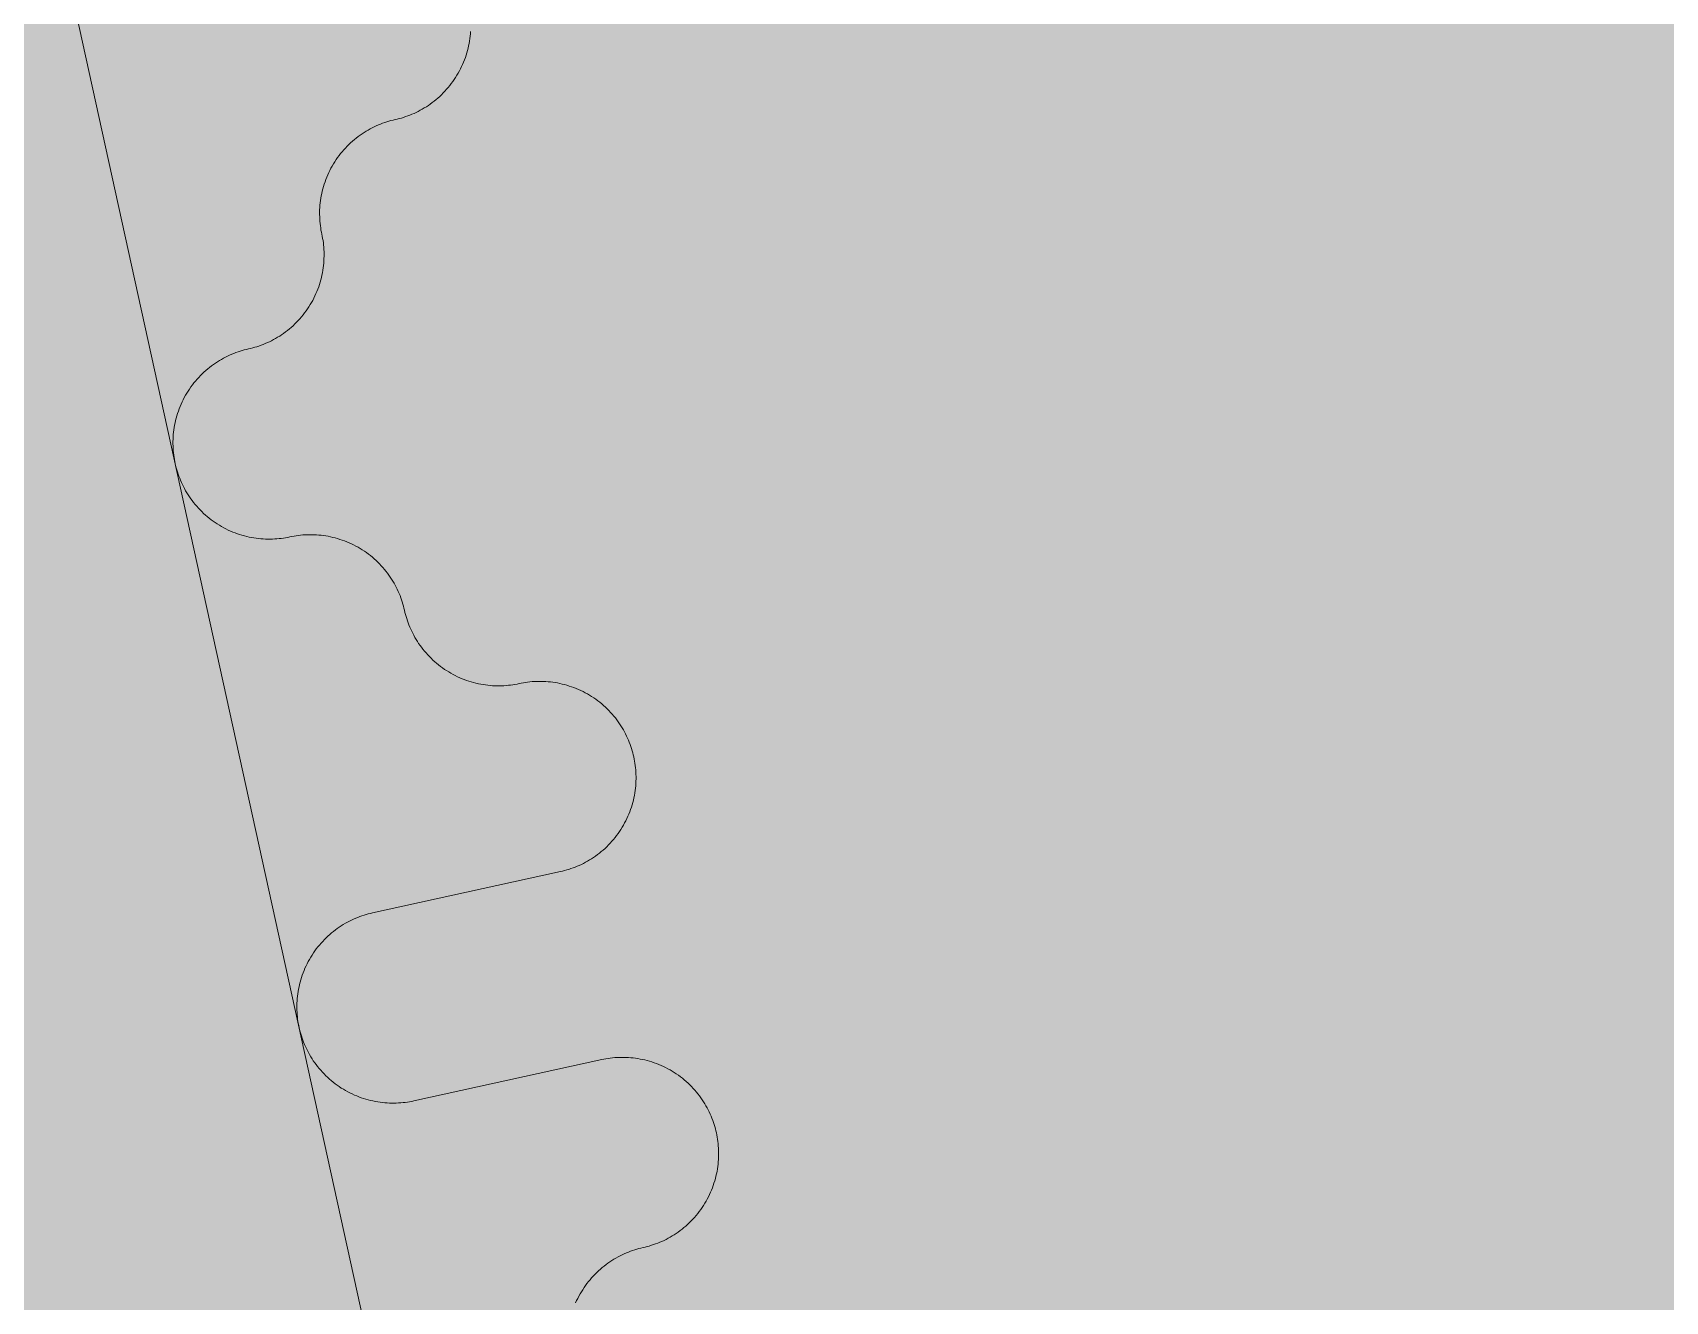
# Model space of a CAD drawing. Header units: millimetres. Extents: x 833941507 to 1669051331, y 817666127 to 1636299673.
# Drawn here: x 834549657.4 to 834549869.4, y 817982514.6 to 817982679.3 of the extents above; entities that cross this region are included whole.
import ezdxf

# ---------------------------------------------------------------- set-up
doc = ezdxf.new("R2010")
doc.units = ezdxf.units.MM
doc.header["$LTSCALE"] = 3
for name, color, linetype, lineweight in [('Hatch (LTC&CB)', 252, 'Continuous', 35), ('UAJ-23FLOR-h', 251, 'Continuous', 9), ('UAJ-42INFI', 1, 'Continuous', 18)]:
    doc.layers.add(name, color=color, linetype=linetype, lineweight=lineweight)
doc.layers.add('UAJ-00XREF', color=7, linetype='Continuous')

# ---------------------------------------------------------------- blocks, each defined once
blk = doc.blocks.new('GBP-LTC-LB01')
at = {"layer": 'UAJ-23FLOR-h'}
h = blk.add_hatch(dxfattribs=at)
h.set_pattern_fill('EARTH,_O', color=256, scale=180, angle=45)
h.set_pattern_definition([(48.9989, (834576001.8, 818046085.3), (-112.727, 1612.5107), [1143, -1143]), (48.9989, (834575678.3, 818046366.6), (-112.727, 1612.5107), [1143, -1143]), (48.9989, (834575354.8, 818046647.8), (-112.727, 1612.5107), [1143, -1143]), (138.9989, (834575340.7, 818046849.3), (-1612.5107, -112.727), [1143, -1143]), (138.9989, (834575621.9, 818047172.8), (-1612.5107, -112.727), [1143, -1143]), (138.9989, (834575903.1, 818047496.3), (-1612.5107, -112.727), [1143, -1143])])
h.paths.add_polyline_path([(834572173.05, 818200349.17), (834310583.74, 818182062.08), (834331502.24, 817882831.69), (834364939.69, 817885169.23), (834473095.7, 818011283.6), (834480533.7, 818020120.4), (834485095.05, 818025709.55), (834491375.7, 818033619), (834497063.4, 818041013), (834493145.8, 818043678.7), (834512788.5, 818074029.25), (834518712.45, 818083675.25), (834526231.3, 818096325.1), (834534646.05, 818111073.05), (834545956, 818131981.3), (834557204.6, 818154198.8), (834564040, 818168496.8), (834570941.16, 818183576.43), (834578367.8, 818200696.3)])
h.paths.add_polyline_path([(834382131.31, 817956469.98), (834418268.73, 817958996.07), (834422062.41, 817963855.9), (834428403.04, 817964299.38), (834467239.2, 818010695.58), (834466445.21, 818021738.79), (834476097.72, 818035709.03), (834485267.1, 818048983.2), (834487014.89, 818051460.43), (834497268.33, 818067303.42), (834492893.38, 818129890.09), (834448056.59, 818126755.66), (834416896.58, 818105052.11), (834382061.37, 818080788.99), (834386167.45, 818022059.16), (834377588.38, 818021459.47)], flags=16)
edge = h.paths.add_edge_path(flags=16)
edge.add_line((834540292.29, 818142076.07), (834533466.32, 818141614.13))
edge.add_line((834533466.32, 818141614.13), (834523258.01, 818143862.71))
edge.add_line((834523258.01, 818143862.71), (834525896.87, 818155838.93))
edge.add_arc((834558382.43, 818267025.45), 115835.02, 237.2183981, 253.7131266, ccw=False)
edge.add_line((834495664.92, 818169638.25), (834498267.59, 818132356.98))
edge.add_line((834498267.59, 818132356.98), (834496346.42, 818130135.01))
edge.add_line((834496346.42, 818130135.01), (834492879.88, 818129892.67))
edge.add_line((834492879.88, 818129892.67), (834494229.58, 818110587.62))
edge.add_line((834494229.58, 818110587.62), (834496326.13, 818110708.38))
edge.add_line((834496326.13, 818110708.38), (834498420.21, 818080753.55))
edge.add_line((834498420.21, 818080753.55), (834498046.12, 818080727.4))
edge.add_line((834498046.12, 818080727.4), (834498254.52, 818077746.38))
edge.add_line((834498254.52, 818077746.38), (834503061.09, 818078082.4))
edge.add_line((834503061.09, 818078082.4), (834504979.52, 818081212.1))
edge.add_line((834504979.52, 818081212.1), (834509429.02, 818088470.93))
edge.add_line((834509429.02, 818088470.93), (834515217.16, 818097913.59))
edge.add_line((834515217.16, 818097913.59), (834526067.43, 818116415.54))
edge.add_line((834526067.43, 818116415.54), (834532489.2, 818127888.68))
edge.add_line((834532489.2, 818127888.68), (834534830.9, 818132146.3))
edge.add_line((834534830.9, 818132146.3), (834540292.29, 818142076.07))
h = blk.add_hatch(dxfattribs=at)
h.set_pattern_fill('EARTH,_O', color=256, scale=180, angle=45)
h.set_pattern_definition([(45.0000001, (-1082349.7, 54794.9), (-3e-06, 1616.4461018), [1143, -1143]), (45.0000001, (-1082652.8, 55098), (-3e-06, 1616.4461018), [1143, -1143]), (45.0000001, (-1082955.9, 55401.1), (-3e-06, 1616.4461018), [1143, -1143]), (135.0000001, (-1082955.9, 55603.1), (-1616.4461018, -3e-06), [1143, -1143]), (135.0000001, (-1082652.8, 55906.2), (-1616.4461018, -3e-06), [1143, -1143]), (135.0000001, (-1082349.7, 56209.3), (-1616.4461018, -3e-06), [1143, -1143])])
h.paths.add_polyline_path([(834669469.25, 818015499.17), (834651080.82, 818014213.79), (834651091.33, 818014066.03), (834669479.76, 818015351.52)], flags=16)
edge = h.paths.add_edge_path()
edge.add_arc((834611763.61, 818123015.07), 22001.28, 94.000719, 118.688683)
edge.add_line((834601201.89, 818142315.5), (834593918.34, 818141228.38))
edge.add_arc((834611768.4, 818123014.03), 25502.69, 93.997159, 134.421275, ccw=False)
edge.add_line((834609990.68, 818148454.69), (834618164.36, 818149025.84))
edge.add_line((834618164.36, 818149025.84), (834618408.29, 818145534.91))
edge.add_line((834618408.29, 818145534.91), (834616365.41, 818145392.16))
edge.add_line((834616365.41, 818145392.16), (834616609.39, 818141900.69))
edge.add_line((834616609.39, 818141900.69), (834611621.55, 818141552.15))
edge.add_line((834611621.55, 818141552.15), (834611377.61, 818145043.07))
edge.add_line((834611377.61, 818145043.07), (834610228.61, 818144962.74))
h.paths.add_polyline_path([(834673232.94, 818197365.88), (834607546.49, 818192773.89), (834599172.5, 818174435.3), (834588349.1, 818152374.5), (834578621.55, 818133890.65), (834568418.3, 818115665.3), (834556456.7, 818095618.3), (834546606.4, 818080041.6), (834532219.3, 818058623.75), (834523692.15, 818046595.75), (834515683.5, 818035708.5), (834508244.2, 818025929.9), (834500656.3, 818016266.1), (834489786.8, 818002934.1), (834483448.3, 817995421.3), (834478637.6, 817989841.7), (834458453.75, 817967379.3), (834441506.5, 817949096.36), (834383075.75, 817886437.08), (834482026.69, 817893354.51), (834551919.04, 817920008.6), (834634905.13, 817930637.13), (834634023, 817939309.35), (834633770.07, 817941795.89), (834633577.69, 817943687.02), (834508697.04, 817930983.61), (834507053.46, 817930191.44), (834506409.46, 817939426.96), (834507656.94, 817945566.73), (834503417.08, 818006767.03), (834503064.37, 818011762.67), (834514052.91, 818025791.94), (834520784.65, 818034889.35), (834526318.86, 818042436.94), (834532381.69, 818050705.63), (834536345.72, 818056472.68), (834542258.41, 818065225.62), (834550405.86, 818077286.91), (834561579, 818095001.96), (834574522.66, 818117080.03), (834587768.88, 818140310.21), (834609774.13, 818143594.98), (834610001.97, 818140335.89), (834634252.54, 818142031.47), (834636806.9, 818105492.47), (834642791.48, 818105913.75), (834646278.56, 818056032.58), (834640293.17, 818055614.16), (834643382.34, 818011424.91), (834641138.41, 818011267.96), (834645775.78, 817944927.87), (834639048.36, 817944243.52), (834640362.12, 817931328.11), (834651070.39, 817932706.91), (834650587.67, 817936476.13), (834685105.74, 817940896.86), (834685588.46, 817937127.64), (834691373.79, 817937868.57)])
blk = doc.blocks.new('inf_010')
at = {"layer": 'UAJ-42INFI'}
for points in [[(889561934.12, 757791804.93), (889561934.4, 757791804.98), (889561934.67, 757791805.03), (889561934.95, 757791805.08), (889561935.23, 757791805.15), (889561935.5, 757791805.22), (889561935.78, 757791805.3), (889561936.06, 757791805.38), (889561936.34, 757791805.47), (889561936.62, 757791805.57), (889561936.9, 757791805.68), (889561937.18, 757791805.79), (889561937.45, 757791805.91), (889561937.73, 757791806.04), (889561938, 757791806.18), (889561938.28, 757791806.32), (889561938.55, 757791806.47), (889561938.81, 757791806.63), (889561939.08, 757791806.8), (889561939.34, 757791806.97), (889561939.6, 757791807.15), (889561939.85, 757791807.34), (889561940.1, 757791807.54), (889561940.35, 757791807.74), (889561940.59, 757791807.95), (889561940.83, 757791808.16), (889561941.06, 757791808.39), (889561941.29, 757791808.61), (889561941.51, 757791808.85), (889561941.72, 757791809.09), (889561941.93, 757791809.34), (889561942.14, 757791809.59), (889561942.33, 757791809.85), (889561942.52, 757791810.11), (889561942.7, 757791810.38), (889561942.88, 757791810.65), (889561943.05, 757791810.92), (889561943.21, 757791811.2), (889561943.36, 757791811.48), (889561943.51, 757791811.77), (889561943.65, 757791812.06), (889561943.78, 757791812.35), (889561943.9, 757791812.65), (889561944.01, 757791812.94), (889561944.12, 757791813.24), (889561944.22, 757791813.54), (889561944.31, 757791813.84), (889561944.39, 757791814.14), (889561944.47, 757791814.44), (889561944.53, 757791814.75), (889561944.59, 757791815.05), (889561944.64, 757791815.35), (889561944.69, 757791815.65)], [(889561923.58, 757791790.74), (889561923.54, 757791791.02), (889561923.51, 757791791.29), (889561923.49, 757791791.58), (889561923.47, 757791791.86), (889561923.45, 757791792.15), (889561923.45, 757791792.44), (889561923.45, 757791792.73), (889561923.46, 757791793.02), (889561923.47, 757791793.32), (889561923.49, 757791793.62), (889561923.52, 757791793.91), (889561923.56, 757791794.21), (889561923.6, 757791794.52), (889561923.65, 757791794.82), (889561923.71, 757791795.12), (889561923.78, 757791795.42), (889561923.85, 757791795.72), (889561923.94, 757791796.03), (889561924.03, 757791796.33), (889561924.12, 757791796.63), (889561924.23, 757791796.92), (889561924.35, 757791797.22), (889561924.47, 757791797.51), (889561924.6, 757791797.81), (889561924.74, 757791798.1), (889561924.88, 757791798.38), (889561925.04, 757791798.66), (889561925.2, 757791798.94), (889561925.36, 757791799.22), (889561925.54, 757791799.49), (889561925.72, 757791799.76), (889561925.91, 757791800.02), (889561926.11, 757791800.28), (889561926.31, 757791800.53), (889561926.52, 757791800.78), (889561926.74, 757791801.02), (889561926.96, 757791801.25), (889561927.18, 757791801.48), (889561927.42, 757791801.7), (889561927.65, 757791801.92), (889561927.89, 757791802.13), (889561928.14, 757791802.33), (889561928.39, 757791802.53), (889561928.65, 757791802.71), (889561928.9, 757791802.89), (889561929.17, 757791803.07), (889561929.43, 757791803.23), (889561929.7, 757791803.39), (889561929.97, 757791803.54), (889561930.24, 757791803.69), (889561930.51, 757791803.82), (889561930.79, 757791803.95), (889561931.07, 757791804.07), (889561931.34, 757791804.19), (889561931.62, 757791804.3), (889561931.9, 757791804.39), (889561932.18, 757791804.49), (889561932.46, 757791804.57), (889561932.74, 757791804.65), (889561933.02, 757791804.72), (889561933.3, 757791804.78), (889561933.57, 757791804.84), (889561933.85, 757791804.89), (889561934.12, 757791804.93)], [(889561913.04, 757791776.55), (889561913.32, 757791776.59), (889561913.59, 757791776.64), (889561913.87, 757791776.7), (889561914.15, 757791776.76), (889561914.42, 757791776.83), (889561914.7, 757791776.91), (889561914.98, 757791777), (889561915.26, 757791777.09), (889561915.54, 757791777.19), (889561915.82, 757791777.29), (889561916.1, 757791777.41), (889561916.37, 757791777.53), (889561916.65, 757791777.66), (889561916.92, 757791777.8), (889561917.2, 757791777.94), (889561917.46, 757791778.09), (889561917.73, 757791778.25), (889561918, 757791778.42), (889561918.26, 757791778.59), (889561918.52, 757791778.77), (889561918.77, 757791778.96), (889561919.02, 757791779.15), (889561919.27, 757791779.36), (889561919.51, 757791779.56), (889561919.75, 757791779.78), (889561919.98, 757791780), (889561920.21, 757791780.23), (889561920.43, 757791780.47), (889561920.64, 757791780.71), (889561920.85, 757791780.95), (889561921.05, 757791781.21), (889561921.25, 757791781.46), (889561921.44, 757791781.73), (889561921.62, 757791781.99), (889561921.8, 757791782.26), (889561921.97, 757791782.54), (889561922.13, 757791782.82), (889561922.28, 757791783.1), (889561922.43, 757791783.39), (889561922.56, 757791783.68), (889561922.7, 757791783.97), (889561922.82, 757791784.26), (889561922.93, 757791784.56), (889561923.04, 757791784.86), (889561923.14, 757791785.16), (889561923.23, 757791785.46), (889561923.31, 757791785.76), (889561923.39, 757791786.06), (889561923.45, 757791786.36), (889561923.51, 757791786.67), (889561923.56, 757791786.97), (889561923.61, 757791787.27), (889561923.64, 757791787.57), (889561923.67, 757791787.87), (889561923.69, 757791788.17), (889561923.71, 757791788.46), (889561923.71, 757791788.75), (889561923.72, 757791789.05), (889561923.71, 757791789.34), (889561923.7, 757791789.62), (889561923.68, 757791789.91), (889561923.65, 757791790.19), (889561923.62, 757791790.47), (889561923.58, 757791790.74)], [(889561916.69, 757791751.82), (889561916.42, 757791751.78), (889561916.14, 757791751.75), (889561915.86, 757791751.72), (889561915.57, 757791751.7), (889561915.29, 757791751.69), (889561915, 757791751.68), (889561914.71, 757791751.69), (889561914.41, 757791751.69), (889561914.12, 757791751.71), (889561913.82, 757791751.73), (889561913.52, 757791751.76), (889561913.22, 757791751.79), (889561912.92, 757791751.84), (889561912.62, 757791751.89), (889561912.31, 757791751.95), (889561912.01, 757791752.01), (889561911.71, 757791752.09), (889561911.41, 757791752.17), (889561911.11, 757791752.26), (889561910.81, 757791752.36), (889561910.51, 757791752.47), (889561910.21, 757791752.58), (889561909.92, 757791752.7), (889561909.63, 757791752.83), (889561909.34, 757791752.97), (889561909.05, 757791753.12), (889561908.77, 757791753.27), (889561908.49, 757791753.43), (889561908.21, 757791753.6), (889561907.94, 757791753.78), (889561907.68, 757791753.96), (889561907.41, 757791754.15), (889561907.16, 757791754.35), (889561906.9, 757791754.55), (889561906.66, 757791754.76), (889561906.42, 757791754.97), (889561906.18, 757791755.19), (889561905.95, 757791755.42), (889561905.73, 757791755.65), (889561905.52, 757791755.89), (889561905.31, 757791756.13), (889561905.1, 757791756.38), (889561904.91, 757791756.63), (889561904.72, 757791756.88), (889561904.54, 757791757.14), (889561904.37, 757791757.4), (889561904.2, 757791757.67), (889561904.04, 757791757.93), (889561903.89, 757791758.2), (889561903.75, 757791758.48), (889561903.61, 757791758.75), (889561903.48, 757791759.03), (889561903.36, 757791759.3), (889561903.25, 757791759.58), (889561903.14, 757791759.86), (889561903.04, 757791760.14), (889561902.95, 757791760.42), (889561902.86, 757791760.7), (889561902.79, 757791760.98), (889561902.71, 757791761.25), (889561902.65, 757791761.53), (889561902.59, 757791761.81), (889561902.54, 757791762.08), (889561902.5, 757791762.36), (889561902.46, 757791762.63), (889561902.43, 757791762.91), (889561902.41, 757791763.19), (889561902.39, 757791763.48), (889561902.37, 757791763.76), (889561902.37, 757791764.05), (889561902.37, 757791764.35), (889561902.38, 757791764.64), (889561902.39, 757791764.94), (889561902.41, 757791765.23), (889561902.44, 757791765.53), (889561902.48, 757791765.83), (889561902.52, 757791766.13), (889561902.57, 757791766.43), (889561902.63, 757791766.74), (889561902.7, 757791767.04), (889561902.77, 757791767.34), (889561902.85, 757791767.64), (889561902.95, 757791767.94), (889561903.04, 757791768.24), (889561903.15, 757791768.54), (889561903.26, 757791768.84), (889561903.39, 757791769.13), (889561903.52, 757791769.42), (889561903.66, 757791769.71), (889561903.8, 757791770), (889561903.95, 757791770.28), (889561904.12, 757791770.56), (889561904.28, 757791770.84), (889561904.46, 757791771.11), (889561904.64, 757791771.38), (889561904.83, 757791771.64), (889561905.03, 757791771.89), (889561905.23, 757791772.15), (889561905.44, 757791772.39), (889561905.66, 757791772.63), (889561905.88, 757791772.87), (889561906.1, 757791773.1), (889561906.33, 757791773.32), (889561906.57, 757791773.54), (889561906.81, 757791773.74), (889561907.06, 757791773.95), (889561907.31, 757791774.14), (889561907.57, 757791774.33), (889561907.82, 757791774.51), (889561908.09, 757791774.68), (889561908.35, 757791774.85), (889561908.62, 757791775.01), (889561908.89, 757791775.16), (889561909.16, 757791775.31), (889561909.43, 757791775.44), (889561909.71, 757791775.57), (889561909.99, 757791775.69), (889561910.26, 757791775.81), (889561910.54, 757791775.91), (889561910.82, 757791776.01), (889561911.1, 757791776.1), (889561911.38, 757791776.19), (889561911.66, 757791776.27), (889561911.94, 757791776.34), (889561912.22, 757791776.4), (889561912.49, 757791776.46), (889561912.77, 757791776.51), (889561913.04, 757791776.55)], [(889561930.88, 757791741.28), (889561930.84, 757791741.55), (889561930.79, 757791741.83), (889561930.73, 757791742.1), (889561930.67, 757791742.38), (889561930.6, 757791742.66), (889561930.52, 757791742.94), (889561930.44, 757791743.22), (889561930.35, 757791743.5), (889561930.25, 757791743.78), (889561930.14, 757791744.06), (889561930.03, 757791744.33), (889561929.9, 757791744.61), (889561929.78, 757791744.89), (889561929.64, 757791745.16), (889561929.5, 757791745.43), (889561929.34, 757791745.7), (889561929.18, 757791745.97), (889561929.02, 757791746.23), (889561928.84, 757791746.5), (889561928.66, 757791746.75), (889561928.48, 757791747.01), (889561928.28, 757791747.26), (889561928.08, 757791747.51), (889561927.87, 757791747.75), (889561927.65, 757791747.98), (889561927.43, 757791748.22), (889561927.2, 757791748.44), (889561926.97, 757791748.66), (889561926.73, 757791748.88), (889561926.48, 757791749.09), (889561926.23, 757791749.29), (889561925.97, 757791749.49), (889561925.71, 757791749.68), (889561925.44, 757791749.86), (889561925.17, 757791750.03), (889561924.89, 757791750.2), (889561924.62, 757791750.36), (889561924.33, 757791750.52), (889561924.05, 757791750.66), (889561923.76, 757791750.8), (889561923.46, 757791750.93), (889561923.17, 757791751.05), (889561922.87, 757791751.17), (889561922.58, 757791751.28), (889561922.28, 757791751.37), (889561921.98, 757791751.46), (889561921.67, 757791751.55), (889561921.37, 757791751.62), (889561921.07, 757791751.69), (889561920.77, 757791751.75), (889561920.47, 757791751.8), (889561920.17, 757791751.84), (889561919.87, 757791751.88), (889561919.57, 757791751.91), (889561919.27, 757791751.93), (889561918.97, 757791751.94), (889561918.68, 757791751.95), (889561918.39, 757791751.95), (889561918.1, 757791751.95), (889561917.81, 757791751.93), (889561917.53, 757791751.91), (889561917.25, 757791751.89), (889561916.97, 757791751.86), (889561916.69, 757791751.82)], [(889561945.08, 757791730.74), (889561944.8, 757791730.7), (889561944.52, 757791730.67), (889561944.24, 757791730.64), (889561943.96, 757791730.62), (889561943.67, 757791730.61), (889561943.38, 757791730.6), (889561943.09, 757791730.6), (889561942.79, 757791730.61), (889561942.5, 757791730.63), (889561942.2, 757791730.65), (889561941.9, 757791730.68), (889561941.6, 757791730.71), (889561941.3, 757791730.76), (889561941, 757791730.81), (889561940.7, 757791730.87), (889561940.4, 757791730.93), (889561940.09, 757791731.01), (889561939.79, 757791731.09), (889561939.49, 757791731.18), (889561939.19, 757791731.28), (889561938.89, 757791731.39), (889561938.6, 757791731.5), (889561938.3, 757791731.62), (889561938.01, 757791731.75), (889561937.72, 757791731.89), (889561937.44, 757791732.04), (889561937.15, 757791732.19), (889561936.87, 757791732.35), (889561936.6, 757791732.52), (889561936.33, 757791732.7), (889561936.06, 757791732.88), (889561935.8, 757791733.07), (889561935.54, 757791733.26), (889561935.29, 757791733.47), (889561935.04, 757791733.68), (889561934.8, 757791733.89), (889561934.57, 757791734.11), (889561934.34, 757791734.34), (889561934.11, 757791734.57), (889561933.9, 757791734.81), (889561933.69, 757791735.05), (889561933.49, 757791735.3), (889561933.29, 757791735.55), (889561933.1, 757791735.8), (889561932.92, 757791736.06), (889561932.75, 757791736.32), (889561932.58, 757791736.59), (889561932.42, 757791736.85), (889561932.27, 757791737.12), (889561932.13, 757791737.4), (889561931.99, 757791737.67), (889561931.86, 757791737.95), (889561931.74, 757791738.22), (889561931.63, 757791738.5), (889561931.52, 757791738.78), (889561931.42, 757791739.06), (889561931.33, 757791739.34), (889561931.25, 757791739.62), (889561931.17, 757791739.9), (889561931.1, 757791740.17), (889561931.03, 757791740.45), (889561930.98, 757791740.73), (889561930.93, 757791741), (889561930.88, 757791741.28)], [(889561948.73, 757791706.01), (889561949, 757791706.05), (889561949.28, 757791706.1), (889561949.55, 757791706.16), (889561949.83, 757791706.22), (889561950.11, 757791706.29), (889561950.39, 757791706.37), (889561950.67, 757791706.45), (889561950.95, 757791706.54), (889561951.23, 757791706.64), (889561951.5, 757791706.75), (889561951.78, 757791706.86), (889561952.06, 757791706.98), (889561952.33, 757791707.11), (889561952.61, 757791707.25), (889561952.88, 757791707.39), (889561953.15, 757791707.55), (889561953.42, 757791707.7), (889561953.68, 757791707.87), (889561953.94, 757791708.04), (889561954.2, 757791708.23), (889561954.46, 757791708.41), (889561954.71, 757791708.61), (889561954.95, 757791708.81), (889561955.2, 757791709.02), (889561955.43, 757791709.24), (889561955.66, 757791709.46), (889561955.89, 757791709.69), (889561956.11, 757791709.92), (889561956.33, 757791710.16), (889561956.54, 757791710.41), (889561956.74, 757791710.66), (889561956.94, 757791710.92), (889561957.13, 757791711.18), (889561957.31, 757791711.45), (889561957.48, 757791711.72), (889561957.65, 757791711.99), (889561957.81, 757791712.27), (889561957.97, 757791712.56), (889561958.11, 757791712.84), (889561958.25, 757791713.13), (889561958.38, 757791713.42), (889561958.5, 757791713.72), (889561958.62, 757791714.02), (889561958.72, 757791714.31), (889561958.82, 757791714.61), (889561958.91, 757791714.91), (889561959, 757791715.21), (889561959.07, 757791715.52), (889561959.14, 757791715.82), (889561959.2, 757791716.12), (889561959.25, 757791716.42), (889561959.29, 757791716.72), (889561959.33, 757791717.02), (889561959.36, 757791717.32), (889561959.38, 757791717.62), (889561959.39, 757791717.92), (889561959.4, 757791718.21), (889561959.4, 757791718.5), (889561959.39, 757791718.79), (889561959.38, 757791719.08), (889561959.36, 757791719.36), (889561959.34, 757791719.64), (889561959.3, 757791719.92), (889561959.27, 757791720.2), (889561959.22, 757791720.47), (889561959.17, 757791720.75), (889561959.12, 757791721.02), (889561959.05, 757791721.3), (889561958.98, 757791721.58), (889561958.9, 757791721.86), (889561958.82, 757791722.14), (889561958.73, 757791722.42), (889561958.63, 757791722.7), (889561958.52, 757791722.97), (889561958.41, 757791723.25), (889561958.29, 757791723.53), (889561958.16, 757791723.8), (889561958.02, 757791724.08), (889561957.88, 757791724.35), (889561957.73, 757791724.62), (889561957.57, 757791724.89), (889561957.4, 757791725.15), (889561957.23, 757791725.41), (889561957.05, 757791725.67), (889561956.86, 757791725.93), (889561956.66, 757791726.18), (889561956.46, 757791726.42), (889561956.25, 757791726.67), (889561956.04, 757791726.9), (889561955.81, 757791727.14), (889561955.59, 757791727.36), (889561955.35, 757791727.58), (889561955.11, 757791727.8), (889561954.86, 757791728.01), (889561954.61, 757791728.21), (889561954.35, 757791728.41), (889561954.09, 757791728.6), (889561953.82, 757791728.78), (889561953.55, 757791728.95), (889561953.28, 757791729.12), (889561953, 757791729.28), (889561952.72, 757791729.44), (889561952.43, 757791729.58), (889561952.14, 757791729.72), (889561951.85, 757791729.85), (889561951.55, 757791729.97), (889561951.26, 757791730.09), (889561950.96, 757791730.19), (889561950.66, 757791730.29), (889561950.36, 757791730.38), (889561950.06, 757791730.47), (889561949.76, 757791730.54), (889561949.45, 757791730.61), (889561949.15, 757791730.67), (889561948.85, 757791730.72), (889561948.55, 757791730.76), (889561948.25, 757791730.8), (889561947.95, 757791730.83), (889561947.65, 757791730.85), (889561947.36, 757791730.86), (889561947.06, 757791730.87), (889561946.77, 757791730.87), (889561946.48, 757791730.86), (889561946.19, 757791730.85), (889561945.91, 757791730.83), (889561945.63, 757791730.81), (889561945.35, 757791730.77), (889561945.08, 757791730.74)], [(889561923.99, 757791702.35), (889561948.73, 757791706.01)], [(889561927.65, 757791677.62), (889561927.37, 757791677.58), (889561927.09, 757791677.55), (889561926.81, 757791677.53), (889561926.53, 757791677.51), (889561926.24, 757791677.5), (889561925.95, 757791677.49), (889561925.66, 757791677.49), (889561925.36, 757791677.5), (889561925.07, 757791677.51), (889561924.77, 757791677.53), (889561924.47, 757791677.56), (889561924.17, 757791677.6), (889561923.87, 757791677.64), (889561923.57, 757791677.69), (889561923.27, 757791677.75), (889561922.97, 757791677.82), (889561922.66, 757791677.89), (889561922.36, 757791677.98), (889561922.06, 757791678.07), (889561921.76, 757791678.17), (889561921.46, 757791678.27), (889561921.17, 757791678.39), (889561920.87, 757791678.51), (889561920.58, 757791678.64), (889561920.29, 757791678.78), (889561920.01, 757791678.92), (889561919.72, 757791679.08), (889561919.44, 757791679.24), (889561919.17, 757791679.41), (889561918.9, 757791679.58), (889561918.63, 757791679.76), (889561918.37, 757791679.95), (889561918.11, 757791680.15), (889561917.86, 757791680.35), (889561917.61, 757791680.56), (889561917.37, 757791680.78), (889561917.14, 757791681), (889561916.91, 757791681.22), (889561916.68, 757791681.46), (889561916.47, 757791681.69), (889561916.26, 757791681.94), (889561916.06, 757791682.18), (889561915.86, 757791682.43), (889561915.67, 757791682.69), (889561915.49, 757791682.95), (889561915.32, 757791683.21), (889561915.15, 757791683.47), (889561914.99, 757791683.74), (889561914.84, 757791684.01), (889561914.7, 757791684.28), (889561914.56, 757791684.56), (889561914.43, 757791684.83), (889561914.31, 757791685.11), (889561914.2, 757791685.39), (889561914.09, 757791685.66), (889561913.99, 757791685.94), (889561913.9, 757791686.22), (889561913.82, 757791686.5), (889561913.74, 757791686.78), (889561913.67, 757791687.06), (889561913.6, 757791687.34), (889561913.55, 757791687.61), (889561913.5, 757791687.89), (889561913.45, 757791688.16), (889561913.42, 757791688.44), (889561913.38, 757791688.72), (889561913.36, 757791689), (889561913.34, 757791689.28), (889561913.33, 757791689.57), (889561913.32, 757791689.86), (889561913.32, 757791690.15), (889561913.33, 757791690.44), (889561913.34, 757791690.74), (889561913.36, 757791691.04), (889561913.39, 757791691.34), (889561913.43, 757791691.64), (889561913.47, 757791691.94), (889561913.52, 757791692.24), (889561913.58, 757791692.54), (889561913.65, 757791692.84), (889561913.73, 757791693.14), (889561913.81, 757791693.45), (889561913.9, 757791693.75), (889561914, 757791694.05), (889561914.1, 757791694.34), (889561914.22, 757791694.64), (889561914.34, 757791694.94), (889561914.47, 757791695.23), (889561914.61, 757791695.52), (889561914.75, 757791695.8), (889561914.91, 757791696.09), (889561915.07, 757791696.37), (889561915.24, 757791696.64), (889561915.41, 757791696.91), (889561915.6, 757791697.18), (889561915.79, 757791697.44), (889561915.98, 757791697.7), (889561916.18, 757791697.95), (889561916.39, 757791698.2), (889561916.61, 757791698.44), (889561916.83, 757791698.67), (889561917.06, 757791698.9), (889561917.29, 757791699.12), (889561917.53, 757791699.34), (889561917.77, 757791699.55), (889561918.01, 757791699.75), (889561918.26, 757791699.95), (889561918.52, 757791700.13), (889561918.78, 757791700.32), (889561919.04, 757791700.49), (889561919.3, 757791700.66), (889561919.57, 757791700.81), (889561919.84, 757791700.97), (889561920.11, 757791701.11), (889561920.39, 757791701.25), (889561920.66, 757791701.37), (889561920.94, 757791701.5), (889561921.22, 757791701.61), (889561921.5, 757791701.72), (889561921.77, 757791701.82), (889561922.05, 757791701.91), (889561922.33, 757791701.99), (889561922.61, 757791702.07), (889561922.89, 757791702.14), (889561923.17, 757791702.2), (889561923.45, 757791702.26), (889561923.72, 757791702.31), (889561923.99, 757791702.35)], [(889561952.38, 757791681.27), (889561927.65, 757791677.62)], [(889561956.03, 757791656.54), (889561956.3, 757791656.58), (889561956.58, 757791656.64), (889561956.85, 757791656.69), (889561957.13, 757791656.76), (889561957.41, 757791656.83), (889561957.69, 757791656.9), (889561957.97, 757791656.99), (889561958.25, 757791657.08), (889561958.53, 757791657.18), (889561958.81, 757791657.29), (889561959.08, 757791657.4), (889561959.36, 757791657.52), (889561959.64, 757791657.65), (889561959.91, 757791657.79), (889561960.18, 757791657.93), (889561960.45, 757791658.08), (889561960.72, 757791658.24), (889561960.98, 757791658.41), (889561961.25, 757791658.58), (889561961.5, 757791658.76), (889561961.76, 757791658.95), (889561962.01, 757791659.14), (889561962.26, 757791659.35), (889561962.5, 757791659.56), (889561962.73, 757791659.77), (889561962.97, 757791659.99), (889561963.19, 757791660.22), (889561963.41, 757791660.46), (889561963.63, 757791660.7), (889561963.84, 757791660.94), (889561964.04, 757791661.2), (889561964.24, 757791661.45), (889561964.43, 757791661.72), (889561964.61, 757791661.98), (889561964.79, 757791662.25), (889561964.95, 757791662.53), (889561965.11, 757791662.81), (889561965.27, 757791663.09), (889561965.41, 757791663.38), (889561965.55, 757791663.67), (889561965.68, 757791663.96), (889561965.8, 757791664.25), (889561965.92, 757791664.55), (889561966.03, 757791664.85), (889561966.12, 757791665.15), (889561966.22, 757791665.45), (889561966.3, 757791665.75), (889561966.37, 757791666.05), (889561966.44, 757791666.36), (889561966.5, 757791666.66), (889561966.55, 757791666.96), (889561966.59, 757791667.26), (889561966.63, 757791667.56), (889561966.66, 757791667.86), (889561966.68, 757791668.16), (889561966.69, 757791668.45), (889561966.7, 757791668.75), (889561966.7, 757791669.04), (889561966.7, 757791669.33), (889561966.68, 757791669.61), (889561966.66, 757791669.9), (889561966.64, 757791670.18), (889561966.61, 757791670.46), (889561966.57, 757791670.73), (889561966.53, 757791671.01), (889561966.48, 757791671.28), (889561966.42, 757791671.56), (889561966.35, 757791671.84), (889561966.28, 757791672.12), (889561966.21, 757791672.39), (889561966.12, 757791672.67), (889561966.03, 757791672.95), (889561965.93, 757791673.23), (889561965.82, 757791673.51), (889561965.71, 757791673.79), (889561965.59, 757791674.07), (889561965.46, 757791674.34), (889561965.32, 757791674.61), (889561965.18, 757791674.89), (889561965.03, 757791675.16), (889561964.87, 757791675.42), (889561964.7, 757791675.69), (889561964.53, 757791675.95), (889561964.35, 757791676.21), (889561964.16, 757791676.46), (889561963.97, 757791676.71), (889561963.76, 757791676.96), (889561963.55, 757791677.2), (889561963.34, 757791677.44), (889561963.12, 757791677.67), (889561962.89, 757791677.9), (889561962.65, 757791678.12), (889561962.41, 757791678.33), (889561962.17, 757791678.54), (889561961.91, 757791678.75), (889561961.66, 757791678.94), (889561961.39, 757791679.13), (889561961.13, 757791679.31), (889561960.86, 757791679.49), (889561960.58, 757791679.66), (889561960.3, 757791679.82), (889561960.02, 757791679.97), (889561959.73, 757791680.12), (889561959.44, 757791680.26), (889561959.15, 757791680.39), (889561958.86, 757791680.51), (889561958.56, 757791680.62), (889561958.26, 757791680.73), (889561957.96, 757791680.83), (889561957.66, 757791680.92), (889561957.36, 757791681), (889561957.06, 757791681.08), (889561956.76, 757791681.14), (889561956.45, 757791681.2), (889561956.15, 757791681.25), (889561955.85, 757791681.3), (889561955.55, 757791681.33), (889561955.25, 757791681.36), (889561954.95, 757791681.38), (889561954.66, 757791681.4), (889561954.36, 757791681.41), (889561954.07, 757791681.41), (889561953.78, 757791681.4), (889561953.5, 757791681.39), (889561953.21, 757791681.37), (889561952.93, 757791681.34), (889561952.65, 757791681.31), (889561952.38, 757791681.27)], [(889561946.79, 757791649.99), (889561946.94, 757791650.27), (889561947.1, 757791650.55), (889561947.27, 757791650.83), (889561947.45, 757791651.1), (889561947.63, 757791651.37), (889561947.82, 757791651.63), (889561948.02, 757791651.89), (889561948.22, 757791652.14), (889561948.43, 757791652.38), (889561948.64, 757791652.63), (889561948.86, 757791652.86), (889561949.09, 757791653.09), (889561949.32, 757791653.31), (889561949.56, 757791653.53), (889561949.8, 757791653.74), (889561950.05, 757791653.94), (889561950.3, 757791654.13), (889561950.55, 757791654.32), (889561950.81, 757791654.5), (889561951.07, 757791654.68), (889561951.34, 757791654.84), (889561951.6, 757791655), (889561951.87, 757791655.15), (889561952.15, 757791655.3), (889561952.42, 757791655.43), (889561952.7, 757791655.56), (889561952.97, 757791655.68), (889561953.25, 757791655.8), (889561953.53, 757791655.9), (889561953.81, 757791656), (889561954.09, 757791656.09), (889561954.37, 757791656.18), (889561954.65, 757791656.26), (889561954.92, 757791656.33), (889561955.2, 757791656.39), (889561955.48, 757791656.45), (889561955.75, 757791656.5), (889561956.03, 757791656.54)]]:
    blk.add_lwpolyline(points, dxfattribs=at)
blk = doc.blocks.new('3A35X-MADL-P-LT-B01-0')
at = {"layer": 'UAJ-42INFI'}
blk.add_line((834549520.29, 817983330.89), (834549799.1, 817982062.43), dxfattribs=at)
at = {"rotation": 3.998908525164564}
blk.add_blockref('inf_010', (-0.01, 0.01), dxfattribs=at)

msp = doc.modelspace()

# ---------------------------------------------------------------- hatches: boundary and pattern name
at = {"layer": 'Hatch (LTC&CB)'}
h = msp.add_hatch(dxfattribs=at)
h.set_pattern_fill('ANSI38', color=256, scale=100)
h.set_pattern_definition([(318.99984, (834479093.73, 818230174.15), (208.29942, 239.6197), []), (48.99984, (834479093.73, 818230174.15), (176.97914, 687.53882), [793.75, -476.25])])
edge = h.paths.add_edge_path()
edge.add_line((834601196.19, 818142314.52), (834603754.26, 818142696.37))
edge.add_line((834603754.26, 818142696.37), (834603901.9, 818141707.33))
edge.add_line((834603901.9, 818141707.33), (834603810.47, 818141693.69))
edge.add_arc((834611763.29, 818123016.36), 20300, 113.064358, 141.357581)
edge.add_line((834595907.81, 818135692.86), (834595395.45, 818135656.86))
edge.add_line((834595395.45, 818135656.86), (834583111.72, 818114341.03))
edge.add_line((834583111.72, 818114341.03), (834578121.58, 818106513.89))
edge.add_line((834578121.58, 818106513.89), (834575731.65, 818102809.5))
edge.add_line((834575731.65, 818102809.5), (834574387.45, 818100725.98))
edge.add_line((834574387.45, 818100725.98), (834573113.98, 818098752.1))
edge.add_line((834573113.98, 818098752.1), (834573145.25, 818098730.65))
edge.add_line((834573145.25, 818098730.65), (834569989.11, 818093770.2))
edge.add_line((834569989.11, 818093770.2), (834566535, 818088385.68))
edge.add_line((834566535, 818088385.68), (834566514.09, 818088398.3))
edge.add_line((834566514.09, 818088398.3), (834558743.61, 818076256.63))
edge.add_line((834558743.61, 818076256.63), (834557653.4, 818074495.71))
edge.add_line((834557653.4, 818074495.71), (834553498.92, 818068288.56))
edge.add_line((834553498.92, 818068288.56), (834548580.86, 818060932.13))
edge.add_line((834548580.86, 818060932.13), (834544328.26, 818054726.34))
edge.add_line((834544328.26, 818054726.34), (834544332.15, 818054704.66))
edge.add_line((834544332.15, 818054704.66), (834540324.6, 818048716.69))
edge.add_line((834540324.6, 818048716.69), (834541041.32, 818048232.54))
edge.add_line((834541041.32, 818048232.54), (834540089.73, 818046823.83))
edge.add_line((834540089.73, 818046823.83), (834539737.55, 818047061.73))
edge.add_line((834539737.55, 818047061.73), (834533115.75, 818038377.74))
edge.add_line((834533115.75, 818038377.74), (834515220.96, 818015146.63))
edge.add_arc((834538026.01, 818000636.26), 27030, 147.532263, 176.187088)
edge.add_line((834511055.84, 818002433.72), (834511444.99, 817996891.23))
edge.add_line((834511444.99, 817996891.23), (834511474.11, 817996474.65))
edge.add_line((834511474.11, 817996474.65), (834508641.22, 817996276.61))
edge.add_line((834508641.22, 817996276.61), (834508910.68, 817992422.05))
edge.add_line((834508910.68, 817992422.05), (834511353.38, 817992955.96))
edge.add_line((834511353.38, 817992955.96), (834513357.66, 817964213.01))
edge.add_line((834513357.66, 817964213.01), (834513308.95, 817964209.6))
edge.add_line((834513308.95, 817964209.6), (834513879.4, 817955918.75))
edge.add_line((834513879.4, 817955918.75), (834514876.61, 817955988.46))
edge.add_line((834514876.61, 817955988.46), (834515053.07, 817953464.41))
edge.add_arc((834528221.07, 817954382.99), 13200, 183.990417, 259.837233)
edge.add_line((834525891.99, 817941390.09), (834525974.53, 817940578.71))
edge.add_line((834525974.53, 817940578.71), (834555356.34, 817943567.49))
edge.add_line((834555356.34, 817943567.49), (834594711.69, 817947570.8))
edge.add_line((834594711.69, 817947570.8), (834594754.2, 817947152.96))
edge.add_line((834594754.2, 817947152.96), (834616096.9, 817949323.98))
edge.add_line((834616096.9, 817949323.98), (834631854.21, 817950926.85))
edge.add_line((834631854.21, 817950926.85), (834631836.71, 817951177.16))
edge.add_line((834631836.71, 817951177.16), (834639760.38, 817951731.08))
edge.add_line((834639760.38, 817951731.08), (834640506.97, 817944391.59))
edge.add_line((834640506.97, 817944391.59), (834508703.57, 817930984.28))
edge.add_line((834508703.57, 817930984.28), (834508663.51, 817930982.16))
edge.add_line((834508663.51, 817930982.16), (834507053.46, 817930191.44))
edge.add_line((834507053.46, 817930191.44), (834506409.46, 817939426.96))
edge.add_line((834506409.46, 817939426.96), (834507674.95, 817945699.32))
edge.add_line((834507674.95, 817945699.32), (834503067.5, 818011766.68))
edge.add_line((834503067.5, 818011766.68), (834515005.94, 818027008.3))
edge.add_line((834515005.94, 818027008.3), (834526318.86, 818042436.95))
edge.add_line((834526318.86, 818042436.95), (834533248.43, 818051887.55))
edge.add_line((834533248.43, 818051887.55), (834545204.94, 818069586.37))
edge.add_line((834545204.94, 818069586.37), (834551695.41, 818079200.62))
edge.add_line((834551695.41, 818079200.62), (834551700.66, 818079300.57))
edge.add_line((834551700.66, 818079300.57), (834554860.11, 818084257.51))
edge.add_line((834554860.11, 818084257.51), (834556162.94, 818086301.54))
edge.add_line((834556162.94, 818086301.54), (834561579.11, 818095002.15))
edge.add_line((834561579.11, 818095002.15), (834564610.19, 818100023.59))
edge.add_line((834564610.19, 818100023.59), (834566711.84, 818103505.28))
edge.add_line((834566711.84, 818103505.28), (834567220.96, 818104369.68))
edge.add_line((834567220.96, 818104369.68), (834571219.85, 818111331.33))
edge.add_line((834571219.85, 818111331.33), (834579233.58, 818125278.3))
edge.add_line((834579233.58, 818125278.3), (834584805.19, 818135090.79))
edge.add_line((834584805.19, 818135090.79), (834587768.44, 818140310.15))
edge.add_line((834587768.44, 818140310.15), (834593953.37, 818141233.38))
edge.add_arc((834611682.41, 818123278.84), 25232.61, 93.846032, 134.637937, ccw=False)
edge.add_line((834609989.92, 818148454.62), (834618164.07, 818149025.82))
edge.add_line((834618164.07, 818149025.82), (834618408.01, 818145534.9))
edge.add_line((834618408.01, 818145534.9), (834616365.13, 818145392.15))
edge.add_line((834616365.13, 818145392.15), (834616609.11, 818141900.67))
edge.add_line((834616609.11, 818141900.67), (834611621.27, 818141552.12))
edge.add_line((834611621.27, 818141552.12), (834611377.33, 818145043.04))
edge.add_arc((834611845.2, 818122938.11), 22109.88, 91.212521, 118.792578)
h = msp.add_hatch(color=256, dxfattribs=at)
h.dxf.hatch_style = 1
edge = h.paths.add_edge_path()
edge.add_line((834513358.83, 817964213.1), (834514805.29, 817964314.21))
edge.add_line((834514805.29, 817964314.21), (834514905.32, 817962883.32))
edge.add_line((834514905.32, 817962883.32), (834522015.98, 817959924.65))
edge.add_line((834522015.98, 817959924.65), (834527599.83, 817958234.85))
edge.add_line((834527599.83, 817958234.85), (834531627.41, 817957331.96))
edge.add_line((834531627.41, 817957331.96), (834538597.73, 817957185.8))
edge.add_line((834538597.73, 817957185.8), (834550283.84, 817958000.71))
edge.add_line((834550283.84, 817958000.71), (834576164.25, 817960699.31))
edge.add_arc((834571429.66, 818001700.88), 41274.03, 276.586959, 289.104779)
edge.add_line((834584938.52, 817962700.16), (834585387.44, 817962731.44))
edge.add_line((834585387.44, 817962731.44), (834585119.41, 817966565.54))
edge.add_line((834585119.41, 817966565.54), (834584671.75, 817966534.24))
edge.add_line((834584671.75, 817966534.24), (834582845.22, 817993361.89))
edge.add_line((834582845.22, 817993361.89), (834584586.66, 817993483.63))
edge.add_line((834584586.66, 817993483.63), (834584565.21, 817993788.17))
edge.add_line((834584565.21, 817993788.17), (834583546.6, 817993716.97))
edge.add_line((834583546.6, 817993716.97), (834579511.62, 818051438.28))
edge.add_line((834579511.62, 818051438.28), (834571357.07, 818050868.21))
edge.add_line((834571357.07, 818050868.21), (834571728.42, 818045556.24))
edge.add_line((834571728.42, 818045556.24), (834551421, 818044136.6))
edge.add_line((834551421, 818044136.6), (834550915.36, 818053251.15))
edge.add_line((834550915.36, 818053251.15), (834550067.43, 818053191.87))
edge.add_line((834550067.43, 818053191.87), (834547980.34, 818050328.44))
edge.add_line((834547980.34, 818050328.44), (834547993.72, 818050137.14))
edge.add_line((834547993.72, 818050137.14), (834537098.76, 818035335.08))
edge.add_line((834537098.76, 818035335.08), (834533115.75, 818038377.74))
edge.add_line((834533115.75, 818038377.74), (834521762.77, 818023639.24))
edge.add_line((834521762.77, 818023639.24), (834515226.35, 818015153.63))
edge.add_arc((834538313.07, 818000540.46), 27322.9, 147.66747, 176.026674)
edge.add_line((834511055.84, 818002433.72), (834511474.11, 817996474.65))
edge.add_line((834511474.11, 817996474.65), (834508641.22, 817996276.61))
edge.add_line((834508641.22, 817996276.61), (834508910.68, 817992422.05))
edge.add_line((834508910.68, 817992422.05), (834511349.45, 817992955.1))
edge.add_line((834511349.45, 817992955.1), (834511354.85, 817992876.6))
edge.add_line((834511354.85, 817992876.6), (834513358.66, 817964213.08))
edge.add_line((834513358.66, 817964213.08), (834513358.83, 817964213.1))

# ---------------------------------------------------------------- block references
msp.add_blockref('GBP-LTC-LB01', (0, 0))
at = {"layer": 'UAJ-00XREF', "ltscale": 10, "rotation": 8.262983694057247e-05}
msp.add_blockref('3A35X-MADL-P-LT-B01-0', (1179.72, -1203.53), dxfattribs=at)

doc.saveas('drawing.dxf')
